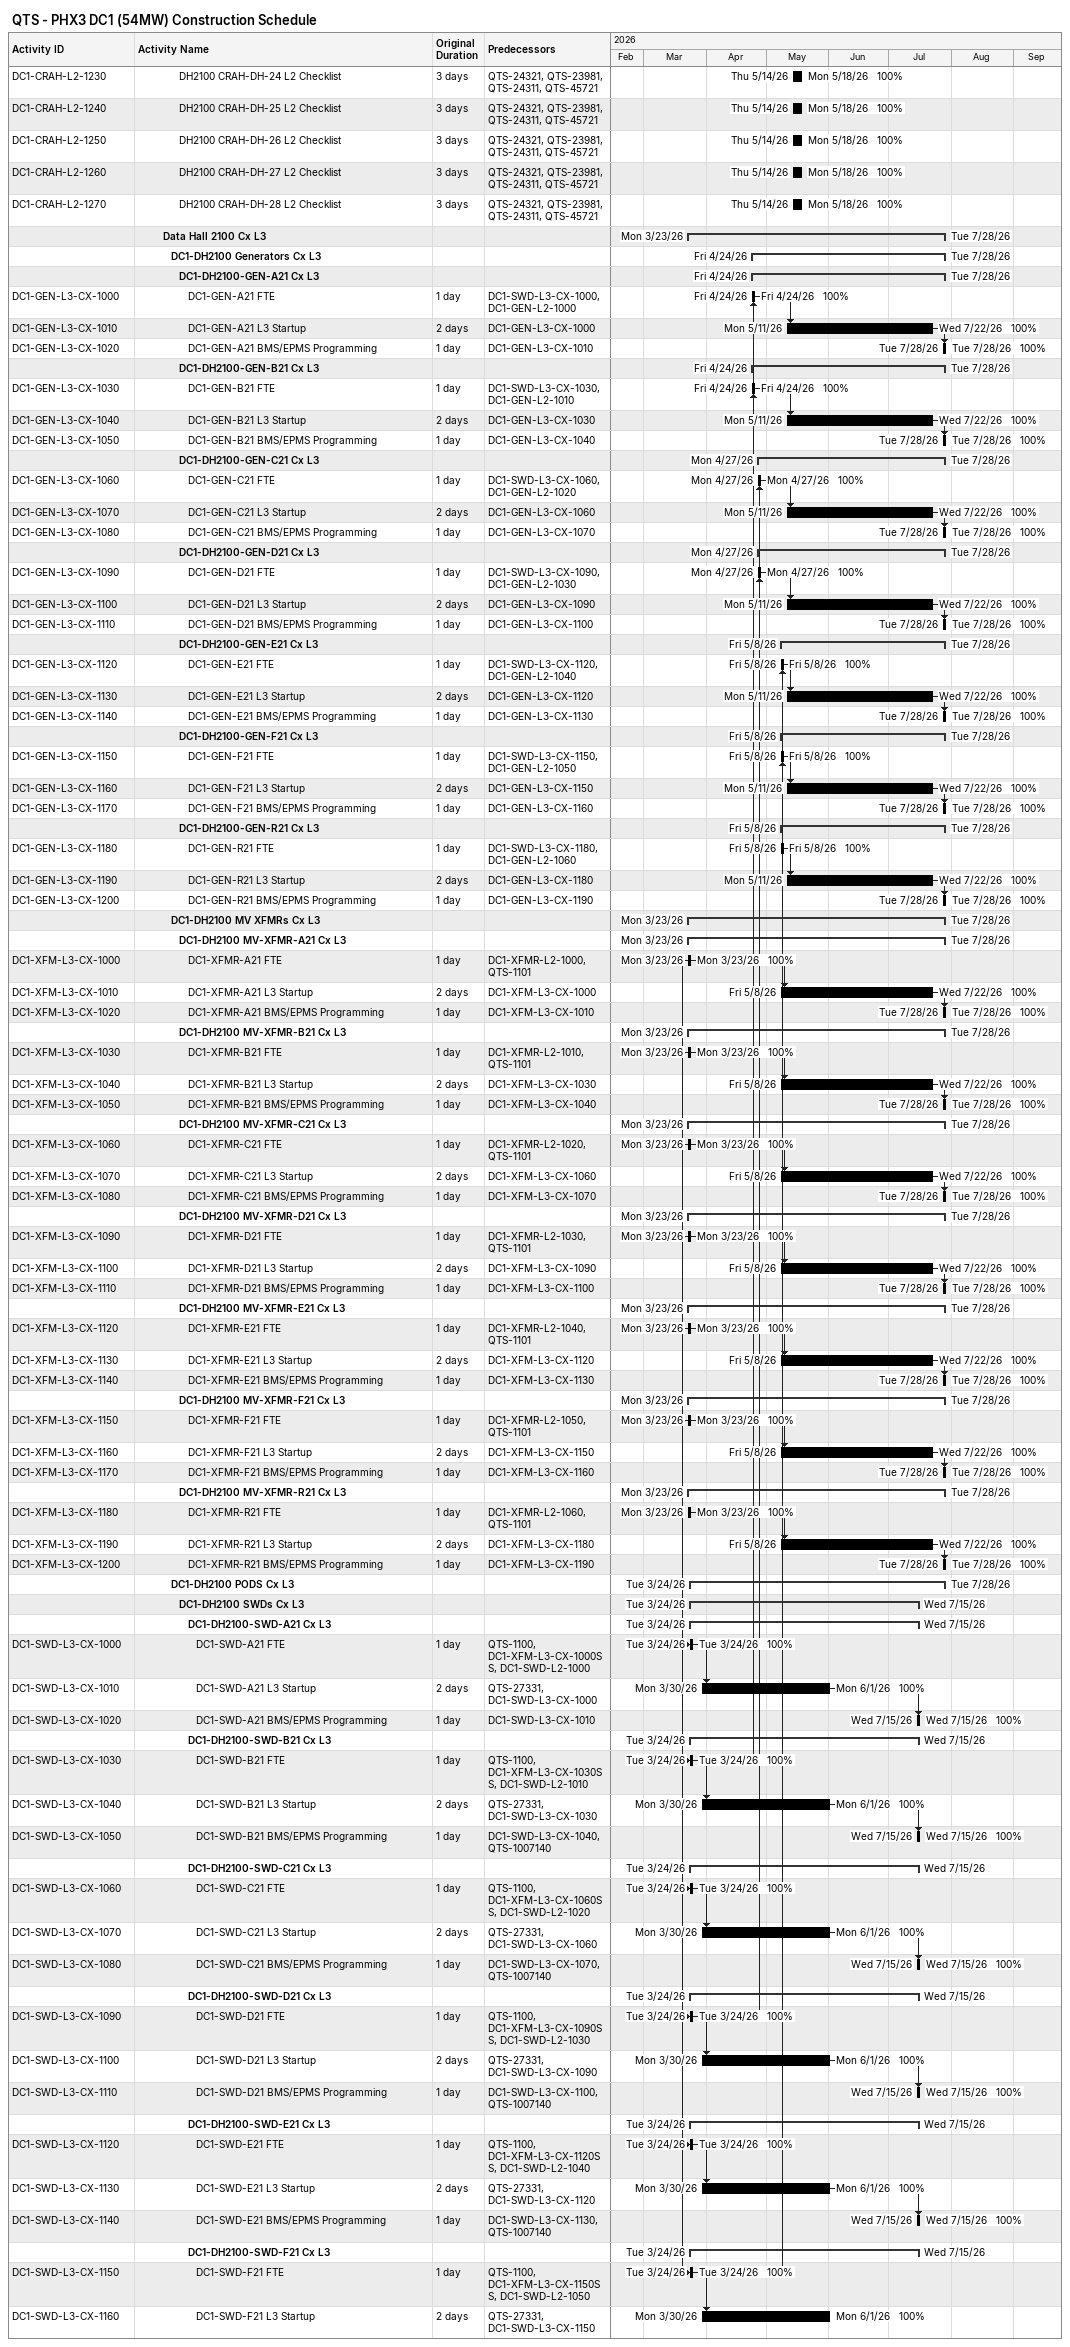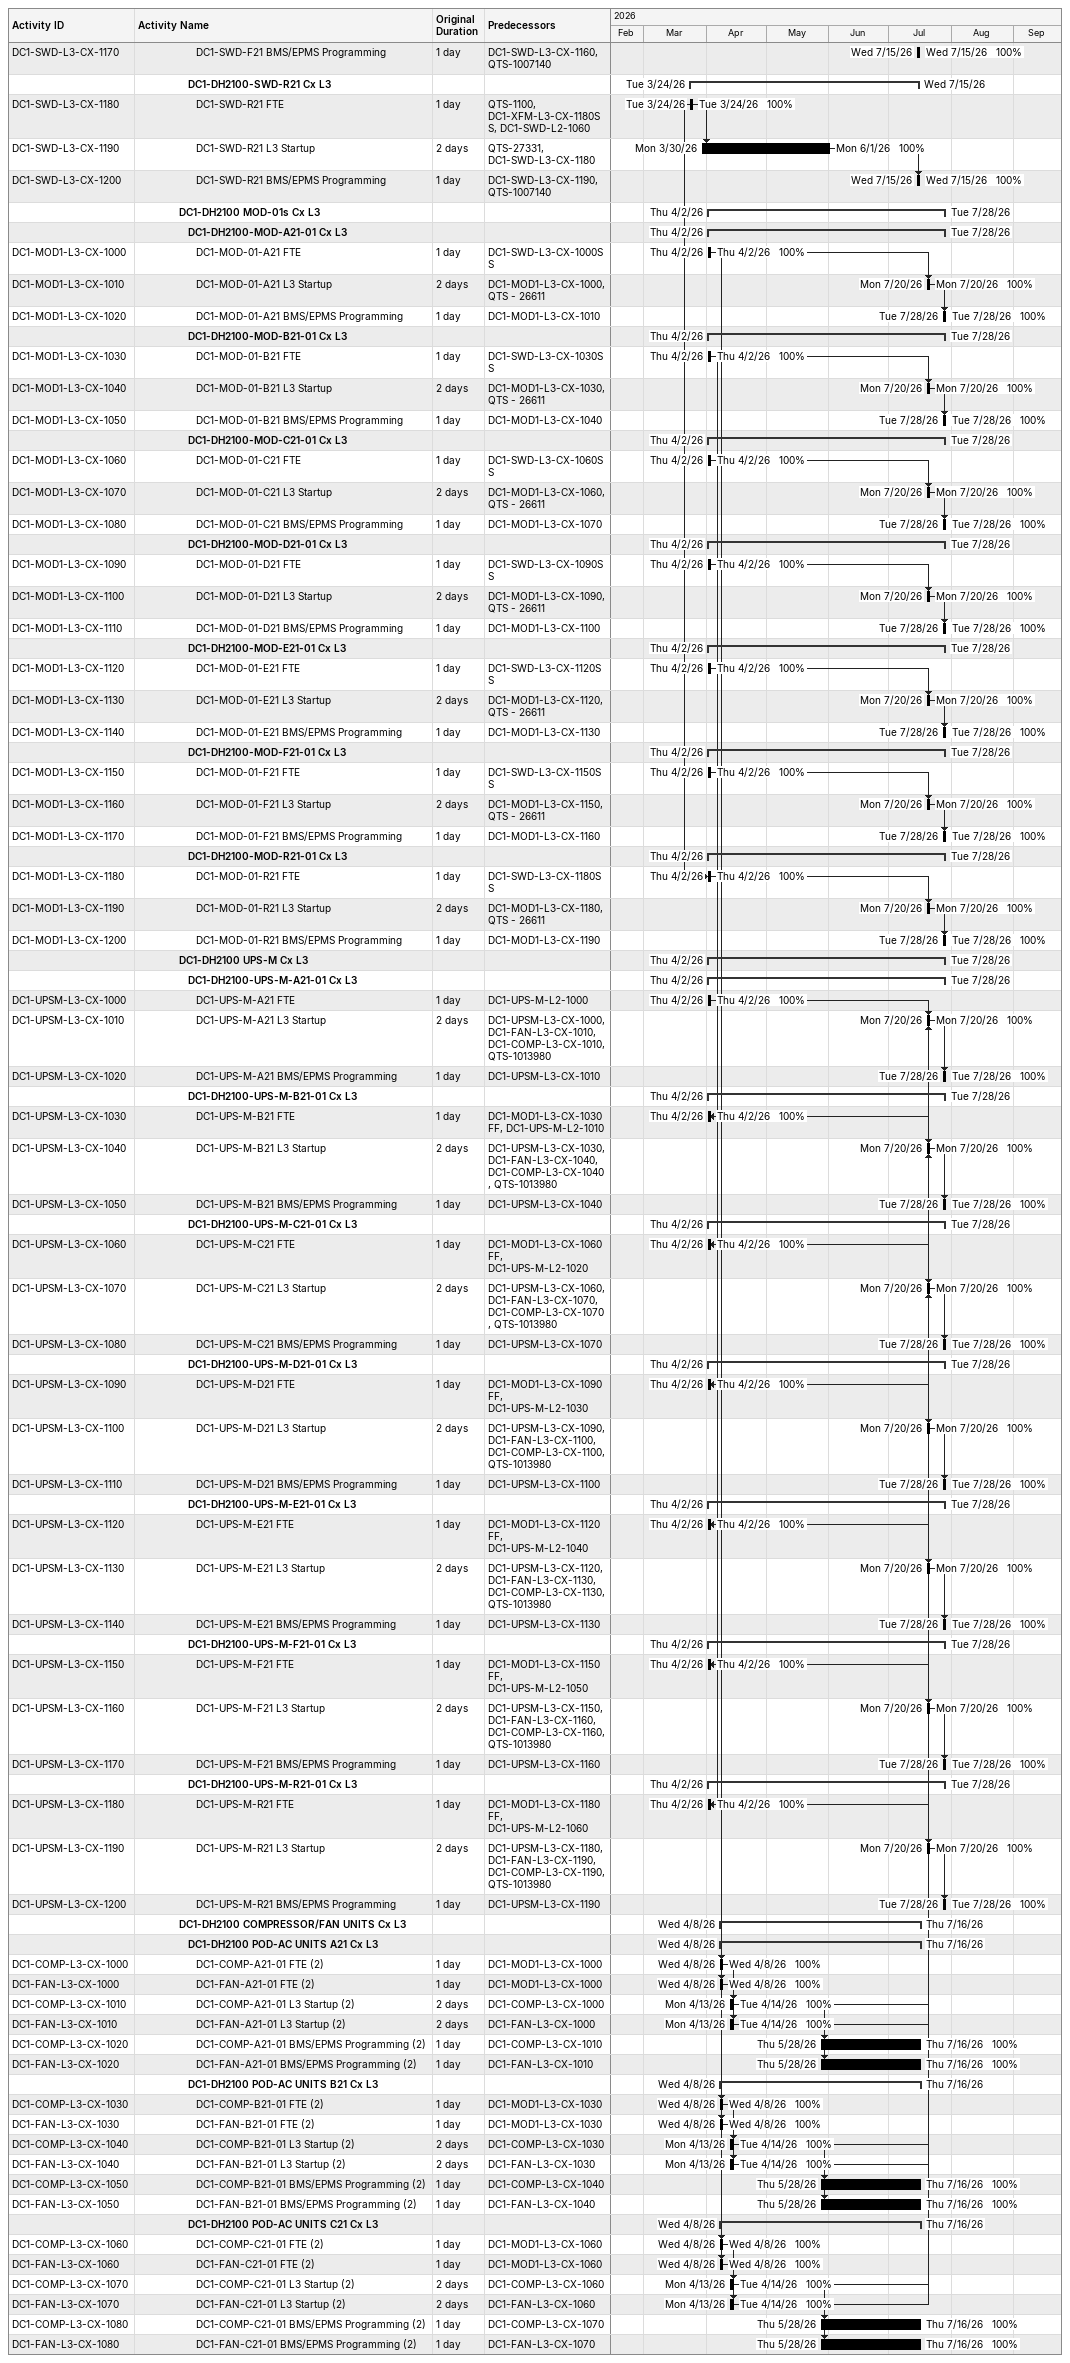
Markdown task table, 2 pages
QTS - PHX3 DC1 (54MW) Construction Schedule

| ID | Level | Task | Original duration | Start | Finish | Predecessors | % complete |
|---|---|---|---|---|---|---|---|
| DC1-CRAH-L2-1230 | 6 | DH2100 CRAH-DH-24 L2 Checklist | 3d | 2026-05-14 | 2026-05-18 | QTS-24321, QTS-23981, QTS-24311, QTS-45721 | 100 |
| DC1-CRAH-L2-1240 | 6 | DH2100 CRAH-DH-25 L2 Checklist | 3d | 2026-05-14 | 2026-05-18 | QTS-24321, QTS-23981, QTS-24311, QTS-45721 | 100 |
| DC1-CRAH-L2-1250 | 6 | DH2100 CRAH-DH-26 L2 Checklist | 3d | 2026-05-14 | 2026-05-18 | QTS-24321, QTS-23981, QTS-24311, QTS-45721 | 100 |
| DC1-CRAH-L2-1260 | 6 | DH2100 CRAH-DH-27 L2 Checklist | 3d | 2026-05-14 | 2026-05-18 | QTS-24321, QTS-23981, QTS-24311, QTS-45721 | 100 |
| DC1-CRAH-L2-1270 | 6 | DH2100 CRAH-DH-28 L2 Checklist | 3d | 2026-05-14 | 2026-05-18 | QTS-24321, QTS-23981, QTS-24311, QTS-45721 | 100 |
|  | 4 | **Data Hall 2100 Cx L3** |  | 2026-03-23 | 2026-07-28 |  |  |
|  | 5 | **DC1-DH2100 Generators Cx L3** |  | 2026-04-24 | 2026-07-28 |  |  |
|  | 6 | **DC1-DH2100-GEN-A21 Cx L3** |  | 2026-04-24 | 2026-07-28 |  |  |
| DC1-GEN-L3-CX-1000 | 7 | DC1-GEN-A21 FTE | 1d | 2026-04-24 | 2026-04-24 | DC1-SWD-L3-CX-1000, DC1-GEN-L2-1000 | 100 |
| DC1-GEN-L3-CX-1010 | 7 | DC1-GEN-A21 L3 Startup | 2d | 2026-05-11 | 2026-07-22 | DC1-GEN-L3-CX-1000 | 100 |
| DC1-GEN-L3-CX-1020 | 7 | DC1-GEN-A21 BMS/EPMS Programming | 1d | 2026-07-28 | 2026-07-28 | DC1-GEN-L3-CX-1010 | 100 |
|  | 6 | **DC1-DH2100-GEN-B21 Cx L3** |  | 2026-04-24 | 2026-07-28 |  |  |
| DC1-GEN-L3-CX-1030 | 7 | DC1-GEN-B21 FTE | 1d | 2026-04-24 | 2026-04-24 | DC1-SWD-L3-CX-1030, DC1-GEN-L2-1010 | 100 |
| DC1-GEN-L3-CX-1040 | 7 | DC1-GEN-B21 L3 Startup | 2d | 2026-05-11 | 2026-07-22 | DC1-GEN-L3-CX-1030 | 100 |
| DC1-GEN-L3-CX-1050 | 7 | DC1-GEN-B21 BMS/EPMS Programming | 1d | 2026-07-28 | 2026-07-28 | DC1-GEN-L3-CX-1040 | 100 |
|  | 6 | **DC1-DH2100-GEN-C21 Cx L3** |  | 2026-04-27 | 2026-07-28 |  |  |
| DC1-GEN-L3-CX-1060 | 7 | DC1-GEN-C21 FTE | 1d | 2026-04-27 | 2026-04-27 | DC1-SWD-L3-CX-1060, DC1-GEN-L2-1020 | 100 |
| DC1-GEN-L3-CX-1070 | 7 | DC1-GEN-C21 L3 Startup | 2d | 2026-05-11 | 2026-07-22 | DC1-GEN-L3-CX-1060 | 100 |
| DC1-GEN-L3-CX-1080 | 7 | DC1-GEN-C21 BMS/EPMS Programming | 1d | 2026-07-28 | 2026-07-28 | DC1-GEN-L3-CX-1070 | 100 |
|  | 6 | **DC1-DH2100-GEN-D21 Cx L3** |  | 2026-04-27 | 2026-07-28 |  |  |
| DC1-GEN-L3-CX-1090 | 7 | DC1-GEN-D21 FTE | 1d | 2026-04-27 | 2026-04-27 | DC1-SWD-L3-CX-1090, DC1-GEN-L2-1030 | 100 |
| DC1-GEN-L3-CX-1100 | 7 | DC1-GEN-D21 L3 Startup | 2d | 2026-05-11 | 2026-07-22 | DC1-GEN-L3-CX-1090 | 100 |
| DC1-GEN-L3-CX-1110 | 7 | DC1-GEN-D21 BMS/EPMS Programming | 1d | 2026-07-28 | 2026-07-28 | DC1-GEN-L3-CX-1100 | 100 |
|  | 6 | **DC1-DH2100-GEN-E21 Cx L3** |  | 2026-05-08 | 2026-07-28 |  |  |
| DC1-GEN-L3-CX-1120 | 7 | DC1-GEN-E21 FTE | 1d | 2026-05-08 | 2026-05-08 | DC1-SWD-L3-CX-1120, DC1-GEN-L2-1040 | 100 |
| DC1-GEN-L3-CX-1130 | 7 | DC1-GEN-E21 L3 Startup | 2d | 2026-05-11 | 2026-07-22 | DC1-GEN-L3-CX-1120 | 100 |
| DC1-GEN-L3-CX-1140 | 7 | DC1-GEN-E21 BMS/EPMS Programming | 1d | 2026-07-28 | 2026-07-28 | DC1-GEN-L3-CX-1130 | 100 |
|  | 6 | **DC1-DH2100-GEN-F21 Cx L3** |  | 2026-05-08 | 2026-07-28 |  |  |
| DC1-GEN-L3-CX-1150 | 7 | DC1-GEN-F21 FTE | 1d | 2026-05-08 | 2026-05-08 | DC1-SWD-L3-CX-1150, DC1-GEN-L2-1050 | 100 |
| DC1-GEN-L3-CX-1160 | 7 | DC1-GEN-F21 L3 Startup | 2d | 2026-05-11 | 2026-07-22 | DC1-GEN-L3-CX-1150 | 100 |
| DC1-GEN-L3-CX-1170 | 7 | DC1-GEN-F21 BMS/EPMS Programming | 1d | 2026-07-28 | 2026-07-28 | DC1-GEN-L3-CX-1160 | 100 |
|  | 6 | **DC1-DH2100-GEN-R21 Cx L3** |  | 2026-05-08 | 2026-07-28 |  |  |
| DC1-GEN-L3-CX-1180 | 7 | DC1-GEN-R21 FTE | 1d | 2026-05-08 | 2026-05-08 | DC1-SWD-L3-CX-1180, DC1-GEN-L2-1060 | 100 |
| DC1-GEN-L3-CX-1190 | 7 | DC1-GEN-R21 L3 Startup | 2d | 2026-05-11 | 2026-07-22 | DC1-GEN-L3-CX-1180 | 100 |
| DC1-GEN-L3-CX-1200 | 7 | DC1-GEN-R21 BMS/EPMS Programming | 1d | 2026-07-28 | 2026-07-28 | DC1-GEN-L3-CX-1190 | 100 |
|  | 5 | **DC1-DH2100 MV XFMRs Cx L3** |  | 2026-03-23 | 2026-07-28 |  |  |
|  | 6 | **DC1-DH2100 MV-XFMR-A21 Cx L3** |  | 2026-03-23 | 2026-07-28 |  |  |
| DC1-XFM-L3-CX-1000 | 7 | DC1-XFMR-A21 FTE | 1d | 2026-03-23 | 2026-03-23 | DC1-XFMR-L2-1000, QTS-1101 | 100 |
| DC1-XFM-L3-CX-1010 | 7 | DC1-XFMR-A21 L3 Startup | 2d | 2026-05-08 | 2026-07-22 | DC1-XFM-L3-CX-1000 | 100 |
| DC1-XFM-L3-CX-1020 | 7 | DC1-XFMR-A21 BMS/EPMS Programming | 1d | 2026-07-28 | 2026-07-28 | DC1-XFM-L3-CX-1010 | 100 |
|  | 6 | **DC1-DH2100 MV-XFMR-B21 Cx L3** |  | 2026-03-23 | 2026-07-28 |  |  |
| DC1-XFM-L3-CX-1030 | 7 | DC1-XFMR-B21 FTE | 1d | 2026-03-23 | 2026-03-23 | DC1-XFMR-L2-1010, QTS-1101 | 100 |
| DC1-XFM-L3-CX-1040 | 7 | DC1-XFMR-B21 L3 Startup | 2d | 2026-05-08 | 2026-07-22 | DC1-XFM-L3-CX-1030 | 100 |
| DC1-XFM-L3-CX-1050 | 7 | DC1-XFMR-B21 BMS/EPMS Programming | 1d | 2026-07-28 | 2026-07-28 | DC1-XFM-L3-CX-1040 | 100 |
|  | 6 | **DC1-DH2100 MV-XFMR-C21 Cx L3** |  | 2026-03-23 | 2026-07-28 |  |  |
| DC1-XFM-L3-CX-1060 | 7 | DC1-XFMR-C21 FTE | 1d | 2026-03-23 | 2026-03-23 | DC1-XFMR-L2-1020, QTS-1101 | 100 |
| DC1-XFM-L3-CX-1070 | 7 | DC1-XFMR-C21 L3 Startup | 2d | 2026-05-08 | 2026-07-22 | DC1-XFM-L3-CX-1060 | 100 |
| DC1-XFM-L3-CX-1080 | 7 | DC1-XFMR-C21 BMS/EPMS Programming | 1d | 2026-07-28 | 2026-07-28 | DC1-XFM-L3-CX-1070 | 100 |
|  | 6 | **DC1-DH2100 MV-XFMR-D21 Cx L3** |  | 2026-03-23 | 2026-07-28 |  |  |
| DC1-XFM-L3-CX-1090 | 7 | DC1-XFMR-D21 FTE | 1d | 2026-03-23 | 2026-03-23 | DC1-XFMR-L2-1030, QTS-1101 | 100 |
| DC1-XFM-L3-CX-1100 | 7 | DC1-XFMR-D21 L3 Startup | 2d | 2026-05-08 | 2026-07-22 | DC1-XFM-L3-CX-1090 | 100 |
| DC1-XFM-L3-CX-1110 | 7 | DC1-XFMR-D21 BMS/EPMS Programming | 1d | 2026-07-28 | 2026-07-28 | DC1-XFM-L3-CX-1100 | 100 |
|  | 6 | **DC1-DH2100 MV-XFMR-E21 Cx L3** |  | 2026-03-23 | 2026-07-28 |  |  |
| DC1-XFM-L3-CX-1120 | 7 | DC1-XFMR-E21 FTE | 1d | 2026-03-23 | 2026-03-23 | DC1-XFMR-L2-1040, QTS-1101 | 100 |
| DC1-XFM-L3-CX-1130 | 7 | DC1-XFMR-E21 L3 Startup | 2d | 2026-05-08 | 2026-07-22 | DC1-XFM-L3-CX-1120 | 100 |
| DC1-XFM-L3-CX-1140 | 7 | DC1-XFMR-E21 BMS/EPMS Programming | 1d | 2026-07-28 | 2026-07-28 | DC1-XFM-L3-CX-1130 | 100 |
|  | 6 | **DC1-DH2100 MV-XFMR-F21 Cx L3** |  | 2026-03-23 | 2026-07-28 |  |  |
| DC1-XFM-L3-CX-1150 | 7 | DC1-XFMR-F21 FTE | 1d | 2026-03-23 | 2026-03-23 | DC1-XFMR-L2-1050, QTS-1101 | 100 |
| DC1-XFM-L3-CX-1160 | 7 | DC1-XFMR-F21 L3 Startup | 2d | 2026-05-08 | 2026-07-22 | DC1-XFM-L3-CX-1150 | 100 |
| DC1-XFM-L3-CX-1170 | 7 | DC1-XFMR-F21 BMS/EPMS Programming | 1d | 2026-07-28 | 2026-07-28 | DC1-XFM-L3-CX-1160 | 100 |
|  | 6 | **DC1-DH2100 MV-XFMR-R21 Cx L3** |  | 2026-03-23 | 2026-07-28 |  |  |
| DC1-XFM-L3-CX-1180 | 7 | DC1-XFMR-R21 FTE | 1d | 2026-03-23 | 2026-03-23 | DC1-XFMR-L2-1060, QTS-1101 | 100 |
| DC1-XFM-L3-CX-1190 | 7 | DC1-XFMR-R21 L3 Startup | 2d | 2026-05-08 | 2026-07-22 | DC1-XFM-L3-CX-1180 | 100 |
| DC1-XFM-L3-CX-1200 | 7 | DC1-XFMR-R21 BMS/EPMS Programming | 1d | 2026-07-28 | 2026-07-28 | DC1-XFM-L3-CX-1190 | 100 |
|  | 5 | **DC1-DH2100 PODS Cx L3** |  | 2026-03-24 | 2026-07-28 |  |  |
|  | 6 | **DC1-DH2100 SWDs Cx L3** |  | 2026-03-24 | 2026-07-15 |  |  |
|  | 7 | **DC1-DH2100-SWD-A21 Cx L3** |  | 2026-03-24 | 2026-07-15 |  |  |
| DC1-SWD-L3-CX-1000 | 8 | DC1-SWD-A21 FTE | 1d | 2026-03-24 | 2026-03-24 | QTS-1100, DC1-XFM-L3-CX-1000SS, DC1-SWD-L2-1000 | 100 |
| DC1-SWD-L3-CX-1010 | 8 | DC1-SWD-A21 L3 Startup | 2d | 2026-03-30 | 2026-06-01 | QTS-27331, DC1-SWD-L3-CX-1000 | 100 |
| DC1-SWD-L3-CX-1020 | 8 | DC1-SWD-A21 BMS/EPMS Programming | 1d | 2026-07-15 | 2026-07-15 | DC1-SWD-L3-CX-1010 | 100 |
|  | 7 | **DC1-DH2100-SWD-B21 Cx L3** |  | 2026-03-24 | 2026-07-15 |  |  |
| DC1-SWD-L3-CX-1030 | 8 | DC1-SWD-B21 FTE | 1d | 2026-03-24 | 2026-03-24 | QTS-1100, DC1-XFM-L3-CX-1030SS, DC1-SWD-L2-1010 | 100 |
| DC1-SWD-L3-CX-1040 | 8 | DC1-SWD-B21 L3 Startup | 2d | 2026-03-30 | 2026-06-01 | QTS-27331, DC1-SWD-L3-CX-1030 | 100 |
| DC1-SWD-L3-CX-1050 | 8 | DC1-SWD-B21 BMS/EPMS Programming | 1d | 2026-07-15 | 2026-07-15 | DC1-SWD-L3-CX-1040, QTS-1007140 | 100 |
|  | 7 | **DC1-DH2100-SWD-C21 Cx L3** |  | 2026-03-24 | 2026-07-15 |  |  |
| DC1-SWD-L3-CX-1060 | 8 | DC1-SWD-C21 FTE | 1d | 2026-03-24 | 2026-03-24 | QTS-1100, DC1-XFM-L3-CX-1060SS, DC1-SWD-L2-1020 | 100 |
| DC1-SWD-L3-CX-1070 | 8 | DC1-SWD-C21 L3 Startup | 2d | 2026-03-30 | 2026-06-01 | QTS-27331, DC1-SWD-L3-CX-1060 | 100 |
| DC1-SWD-L3-CX-1080 | 8 | DC1-SWD-C21 BMS/EPMS Programming | 1d | 2026-07-15 | 2026-07-15 | DC1-SWD-L3-CX-1070, QTS-1007140 | 100 |
|  | 7 | **DC1-DH2100-SWD-D21 Cx L3** |  | 2026-03-24 | 2026-07-15 |  |  |
| DC1-SWD-L3-CX-1090 | 8 | DC1-SWD-D21 FTE | 1d | 2026-03-24 | 2026-03-24 | QTS-1100, DC1-XFM-L3-CX-1090SS, DC1-SWD-L2-1030 | 100 |
| DC1-SWD-L3-CX-1100 | 8 | DC1-SWD-D21 L3 Startup | 2d | 2026-03-30 | 2026-06-01 | QTS-27331, DC1-SWD-L3-CX-1090 | 100 |
| DC1-SWD-L3-CX-1110 | 8 | DC1-SWD-D21 BMS/EPMS Programming | 1d | 2026-07-15 | 2026-07-15 | DC1-SWD-L3-CX-1100, QTS-1007140 | 100 |
|  | 7 | **DC1-DH2100-SWD-E21 Cx L3** |  | 2026-03-24 | 2026-07-15 |  |  |
| DC1-SWD-L3-CX-1120 | 8 | DC1-SWD-E21 FTE | 1d | 2026-03-24 | 2026-03-24 | QTS-1100, DC1-XFM-L3-CX-1120SS, DC1-SWD-L2-1040 | 100 |
| DC1-SWD-L3-CX-1130 | 8 | DC1-SWD-E21 L3 Startup | 2d | 2026-03-30 | 2026-06-01 | QTS-27331, DC1-SWD-L3-CX-1120 | 100 |
| DC1-SWD-L3-CX-1140 | 8 | DC1-SWD-E21 BMS/EPMS Programming | 1d | 2026-07-15 | 2026-07-15 | DC1-SWD-L3-CX-1130, QTS-1007140 | 100 |
|  | 7 | **DC1-DH2100-SWD-F21 Cx L3** |  | 2026-03-24 | 2026-07-15 |  |  |
| DC1-SWD-L3-CX-1150 | 8 | DC1-SWD-F21 FTE | 1d | 2026-03-24 | 2026-03-24 | QTS-1100, DC1-XFM-L3-CX-1150SS, DC1-SWD-L2-1050 | 100 |
| DC1-SWD-L3-CX-1160 | 8 | DC1-SWD-F21 L3 Startup | 2d | 2026-03-30 | 2026-06-01 | QTS-27331, DC1-SWD-L3-CX-1150 | 100 |
| DC1-SWD-L3-CX-1170 | 8 | DC1-SWD-F21 BMS/EPMS Programming | 1d | 2026-07-15 | 2026-07-15 | DC1-SWD-L3-CX-1160, QTS-1007140 | 100 |
|  | 7 | **DC1-DH2100-SWD-R21 Cx L3** |  | 2026-03-24 | 2026-07-15 |  |  |
| DC1-SWD-L3-CX-1180 | 8 | DC1-SWD-R21 FTE | 1d | 2026-03-24 | 2026-03-24 | QTS-1100, DC1-XFM-L3-CX-1180SS, DC1-SWD-L2-1060 | 100 |
| DC1-SWD-L3-CX-1190 | 8 | DC1-SWD-R21 L3 Startup | 2d | 2026-03-30 | 2026-06-01 | QTS-27331, DC1-SWD-L3-CX-1180 | 100 |
| DC1-SWD-L3-CX-1200 | 8 | DC1-SWD-R21 BMS/EPMS Programming | 1d | 2026-07-15 | 2026-07-15 | DC1-SWD-L3-CX-1190, QTS-1007140 | 100 |
|  | 6 | **DC1-DH2100 MOD-01s Cx L3** |  | 2026-04-02 | 2026-07-28 |  |  |
|  | 7 | **DC1-DH2100-MOD-A21-01 Cx L3** |  | 2026-04-02 | 2026-07-28 |  |  |
| DC1-MOD1-L3-CX-1000 | 8 | DC1-MOD-01-A21 FTE | 1d | 2026-04-02 | 2026-04-02 | DC1-SWD-L3-CX-1000SS | 100 |
| DC1-MOD1-L3-CX-1010 | 8 | DC1-MOD-01-A21 L3 Startup | 2d | 2026-07-20 | 2026-07-20 | DC1-MOD1-L3-CX-1000, QTS - 26611 | 100 |
| DC1-MOD1-L3-CX-1020 | 8 | DC1-MOD-01-A21 BMS/EPMS Programming | 1d | 2026-07-28 | 2026-07-28 | DC1-MOD1-L3-CX-1010 | 100 |
|  | 7 | **DC1-DH2100-MOD-B21-01 Cx L3** |  | 2026-04-02 | 2026-07-28 |  |  |
| DC1-MOD1-L3-CX-1030 | 8 | DC1-MOD-01-B21 FTE | 1d | 2026-04-02 | 2026-04-02 | DC1-SWD-L3-CX-1030SS | 100 |
| DC1-MOD1-L3-CX-1040 | 8 | DC1-MOD-01-B21 L3 Startup | 2d | 2026-07-20 | 2026-07-20 | DC1-MOD1-L3-CX-1030, QTS - 26611 | 100 |
| DC1-MOD1-L3-CX-1050 | 8 | DC1-MOD-01-B21 BMS/EPMS Programming | 1d | 2026-07-28 | 2026-07-28 | DC1-MOD1-L3-CX-1040 | 100 |
|  | 7 | **DC1-DH2100-MOD-C21-01 Cx L3** |  | 2026-04-02 | 2026-07-28 |  |  |
| DC1-MOD1-L3-CX-1060 | 8 | DC1-MOD-01-C21 FTE | 1d | 2026-04-02 | 2026-04-02 | DC1-SWD-L3-CX-1060SS | 100 |
| DC1-MOD1-L3-CX-1070 | 8 | DC1-MOD-01-C21 L3 Startup | 2d | 2026-07-20 | 2026-07-20 | DC1-MOD1-L3-CX-1060, QTS - 26611 | 100 |
| DC1-MOD1-L3-CX-1080 | 8 | DC1-MOD-01-C21 BMS/EPMS Programming | 1d | 2026-07-28 | 2026-07-28 | DC1-MOD1-L3-CX-1070 | 100 |
|  | 7 | **DC1-DH2100-MOD-D21-01 Cx L3** |  | 2026-04-02 | 2026-07-28 |  |  |
| DC1-MOD1-L3-CX-1090 | 8 | DC1-MOD-01-D21 FTE | 1d | 2026-04-02 | 2026-04-02 | DC1-SWD-L3-CX-1090SS | 100 |
| DC1-MOD1-L3-CX-1100 | 8 | DC1-MOD-01-D21 L3 Startup | 2d | 2026-07-20 | 2026-07-20 | DC1-MOD1-L3-CX-1090, QTS - 26611 | 100 |
| DC1-MOD1-L3-CX-1110 | 8 | DC1-MOD-01-D21 BMS/EPMS Programming | 1d | 2026-07-28 | 2026-07-28 | DC1-MOD1-L3-CX-1100 | 100 |
|  | 7 | **DC1-DH2100-MOD-E21-01 Cx L3** |  | 2026-04-02 | 2026-07-28 |  |  |
| DC1-MOD1-L3-CX-1120 | 8 | DC1-MOD-01-E21 FTE | 1d | 2026-04-02 | 2026-04-02 | DC1-SWD-L3-CX-1120SS | 100 |
| DC1-MOD1-L3-CX-1130 | 8 | DC1-MOD-01-E21 L3 Startup | 2d | 2026-07-20 | 2026-07-20 | DC1-MOD1-L3-CX-1120, QTS - 26611 | 100 |
| DC1-MOD1-L3-CX-1140 | 8 | DC1-MOD-01-E21 BMS/EPMS Programming | 1d | 2026-07-28 | 2026-07-28 | DC1-MOD1-L3-CX-1130 | 100 |
|  | 7 | **DC1-DH2100-MOD-F21-01 Cx L3** |  | 2026-04-02 | 2026-07-28 |  |  |
| DC1-MOD1-L3-CX-1150 | 8 | DC1-MOD-01-F21 FTE | 1d | 2026-04-02 | 2026-04-02 | DC1-SWD-L3-CX-1150SS | 100 |
| DC1-MOD1-L3-CX-1160 | 8 | DC1-MOD-01-F21 L3 Startup | 2d | 2026-07-20 | 2026-07-20 | DC1-MOD1-L3-CX-1150, QTS - 26611 | 100 |
| DC1-MOD1-L3-CX-1170 | 8 | DC1-MOD-01-F21 BMS/EPMS Programming | 1d | 2026-07-28 | 2026-07-28 | DC1-MOD1-L3-CX-1160 | 100 |
|  | 7 | **DC1-DH2100-MOD-R21-01 Cx L3** |  | 2026-04-02 | 2026-07-28 |  |  |
| DC1-MOD1-L3-CX-1180 | 8 | DC1-MOD-01-R21 FTE | 1d | 2026-04-02 | 2026-04-02 | DC1-SWD-L3-CX-1180SS | 100 |
| DC1-MOD1-L3-CX-1190 | 8 | DC1-MOD-01-R21 L3 Startup | 2d | 2026-07-20 | 2026-07-20 | DC1-MOD1-L3-CX-1180, QTS - 26611 | 100 |
| DC1-MOD1-L3-CX-1200 | 8 | DC1-MOD-01-R21 BMS/EPMS Programming | 1d | 2026-07-28 | 2026-07-28 | DC1-MOD1-L3-CX-1190 | 100 |
|  | 6 | **DC1-DH2100 UPS-M Cx L3** |  | 2026-04-02 | 2026-07-28 |  |  |
|  | 7 | **DC1-DH2100-UPS-M-A21-01 Cx L3** |  | 2026-04-02 | 2026-07-28 |  |  |
| DC1-UPSM-L3-CX-1000 | 8 | DC1-UPS-M-A21 FTE | 1d | 2026-04-02 | 2026-04-02 | DC1-UPS-M-L2-1000 | 100 |
| DC1-UPSM-L3-CX-1010 | 8 | DC1-UPS-M-A21 L3 Startup | 2d | 2026-07-20 | 2026-07-20 | DC1-UPSM-L3-CX-1000, DC1-FAN-L3-CX-1010, DC1-COMP-L3-CX-1010, QTS-1013980 | 100 |
| DC1-UPSM-L3-CX-1020 | 8 | DC1-UPS-M-A21 BMS/EPMS Programming | 1d | 2026-07-28 | 2026-07-28 | DC1-UPSM-L3-CX-1010 | 100 |
|  | 7 | **DC1-DH2100-UPS-M-B21-01 Cx L3** |  | 2026-04-02 | 2026-07-28 |  |  |
| DC1-UPSM-L3-CX-1030 | 8 | DC1-UPS-M-B21 FTE | 1d | 2026-04-02 | 2026-04-02 | DC1-MOD1-L3-CX-1030FF, DC1-UPS-M-L2-1010 | 100 |
| DC1-UPSM-L3-CX-1040 | 8 | DC1-UPS-M-B21 L3 Startup | 2d | 2026-07-20 | 2026-07-20 | DC1-UPSM-L3-CX-1030, DC1-FAN-L3-CX-1040, DC1-COMP-L3-CX-1040, QTS-1013980 | 100 |
| DC1-UPSM-L3-CX-1050 | 8 | DC1-UPS-M-B21 BMS/EPMS Programming | 1d | 2026-07-28 | 2026-07-28 | DC1-UPSM-L3-CX-1040 | 100 |
|  | 7 | **DC1-DH2100-UPS-M-C21-01 Cx L3** |  | 2026-04-02 | 2026-07-28 |  |  |
| DC1-UPSM-L3-CX-1060 | 8 | DC1-UPS-M-C21 FTE | 1d | 2026-04-02 | 2026-04-02 | DC1-MOD1-L3-CX-1060FF, DC1-UPS-M-L2-1020 | 100 |
| DC1-UPSM-L3-CX-1070 | 8 | DC1-UPS-M-C21 L3 Startup | 2d | 2026-07-20 | 2026-07-20 | DC1-UPSM-L3-CX-1060, DC1-FAN-L3-CX-1070, DC1-COMP-L3-CX-1070, QTS-1013980 | 100 |
| DC1-UPSM-L3-CX-1080 | 8 | DC1-UPS-M-C21 BMS/EPMS Programming | 1d | 2026-07-28 | 2026-07-28 | DC1-UPSM-L3-CX-1070 | 100 |
|  | 7 | **DC1-DH2100-UPS-M-D21-01 Cx L3** |  | 2026-04-02 | 2026-07-28 |  |  |
| DC1-UPSM-L3-CX-1090 | 8 | DC1-UPS-M-D21 FTE | 1d | 2026-04-02 | 2026-04-02 | DC1-MOD1-L3-CX-1090FF, DC1-UPS-M-L2-1030 | 100 |
| DC1-UPSM-L3-CX-1100 | 8 | DC1-UPS-M-D21 L3 Startup | 2d | 2026-07-20 | 2026-07-20 | DC1-UPSM-L3-CX-1090, DC1-FAN-L3-CX-1100, DC1-COMP-L3-CX-1100, QTS-1013980 | 100 |
| DC1-UPSM-L3-CX-1110 | 8 | DC1-UPS-M-D21 BMS/EPMS Programming | 1d | 2026-07-28 | 2026-07-28 | DC1-UPSM-L3-CX-1100 | 100 |
|  | 7 | **DC1-DH2100-UPS-M-E21-01 Cx L3** |  | 2026-04-02 | 2026-07-28 |  |  |
| DC1-UPSM-L3-CX-1120 | 8 | DC1-UPS-M-E21 FTE | 1d | 2026-04-02 | 2026-04-02 | DC1-MOD1-L3-CX-1120FF, DC1-UPS-M-L2-1040 | 100 |
| DC1-UPSM-L3-CX-1130 | 8 | DC1-UPS-M-E21 L3 Startup | 2d | 2026-07-20 | 2026-07-20 | DC1-UPSM-L3-CX-1120, DC1-FAN-L3-CX-1130, DC1-COMP-L3-CX-1130, QTS-1013980 | 100 |
| DC1-UPSM-L3-CX-1140 | 8 | DC1-UPS-M-E21 BMS/EPMS Programming | 1d | 2026-07-28 | 2026-07-28 | DC1-UPSM-L3-CX-1130 | 100 |
|  | 7 | **DC1-DH2100-UPS-M-F21-01 Cx L3** |  | 2026-04-02 | 2026-07-28 |  |  |
| DC1-UPSM-L3-CX-1150 | 8 | DC1-UPS-M-F21 FTE | 1d | 2026-04-02 | 2026-04-02 | DC1-MOD1-L3-CX-1150FF, DC1-UPS-M-L2-1050 | 100 |
| DC1-UPSM-L3-CX-1160 | 8 | DC1-UPS-M-F21 L3 Startup | 2d | 2026-07-20 | 2026-07-20 | DC1-UPSM-L3-CX-1150, DC1-FAN-L3-CX-1160, DC1-COMP-L3-CX-1160, QTS-1013980 | 100 |
| DC1-UPSM-L3-CX-1170 | 8 | DC1-UPS-M-F21 BMS/EPMS Programming | 1d | 2026-07-28 | 2026-07-28 | DC1-UPSM-L3-CX-1160 | 100 |
|  | 7 | **DC1-DH2100-UPS-M-R21-01 Cx L3** |  | 2026-04-02 | 2026-07-28 |  |  |
| DC1-UPSM-L3-CX-1180 | 8 | DC1-UPS-M-R21 FTE | 1d | 2026-04-02 | 2026-04-02 | DC1-MOD1-L3-CX-1180FF, DC1-UPS-M-L2-1060 | 100 |
| DC1-UPSM-L3-CX-1190 | 8 | DC1-UPS-M-R21 L3 Startup | 2d | 2026-07-20 | 2026-07-20 | DC1-UPSM-L3-CX-1180, DC1-FAN-L3-CX-1190, DC1-COMP-L3-CX-1190, QTS-1013980 | 100 |
| DC1-UPSM-L3-CX-1200 | 8 | DC1-UPS-M-R21 BMS/EPMS Programming | 1d | 2026-07-28 | 2026-07-28 | DC1-UPSM-L3-CX-1190 | 100 |
|  | 6 | **DC1-DH2100 COMPRESSOR/FAN UNITS Cx L3** |  | 2026-04-08 | 2026-07-16 |  |  |
|  | 7 | **DC1-DH2100 POD-AC UNITS A21 Cx L3** |  | 2026-04-08 | 2026-07-16 |  |  |
| DC1-COMP-L3-CX-1000 | 8 | DC1-COMP-A21-01 FTE (2) | 1d | 2026-04-08 | 2026-04-08 | DC1-MOD1-L3-CX-1000 | 100 |
| DC1-FAN-L3-CX-1000 | 8 | DC1-FAN-A21-01 FTE (2) | 1d | 2026-04-08 | 2026-04-08 | DC1-MOD1-L3-CX-1000 | 100 |
| DC1-COMP-L3-CX-1010 | 8 | DC1-COMP-A21-01 L3 Startup (2) | 2d | 2026-04-13 | 2026-04-14 | DC1-COMP-L3-CX-1000 | 100 |
| DC1-FAN-L3-CX-1010 | 8 | DC1-FAN-A21-01 L3 Startup (2) | 2d | 2026-04-13 | 2026-04-14 | DC1-FAN-L3-CX-1000 | 100 |
| DC1-COMP-L3-CX-1020 | 8 | DC1-COMP-A21-01 BMS/EPMS Programming (2) | 1d | 2026-05-28 | 2026-07-16 | DC1-COMP-L3-CX-1010 | 100 |
| DC1-FAN-L3-CX-1020 | 8 | DC1-FAN-A21-01 BMS/EPMS Programming (2) | 1d | 2026-05-28 | 2026-07-16 | DC1-FAN-L3-CX-1010 | 100 |
|  | 7 | **DC1-DH2100 POD-AC UNITS B21 Cx L3** |  | 2026-04-08 | 2026-07-16 |  |  |
| DC1-COMP-L3-CX-1030 | 8 | DC1-COMP-B21-01 FTE (2) | 1d | 2026-04-08 | 2026-04-08 | DC1-MOD1-L3-CX-1030 | 100 |
| DC1-FAN-L3-CX-1030 | 8 | DC1-FAN-B21-01 FTE (2) | 1d | 2026-04-08 | 2026-04-08 | DC1-MOD1-L3-CX-1030 | 100 |
| DC1-COMP-L3-CX-1040 | 8 | DC1-COMP-B21-01 L3 Startup (2) | 2d | 2026-04-13 | 2026-04-14 | DC1-COMP-L3-CX-1030 | 100 |
| DC1-FAN-L3-CX-1040 | 8 | DC1-FAN-B21-01 L3 Startup (2) | 2d | 2026-04-13 | 2026-04-14 | DC1-FAN-L3-CX-1030 | 100 |
| DC1-COMP-L3-CX-1050 | 8 | DC1-COMP-B21-01 BMS/EPMS Programming (2) | 1d | 2026-05-28 | 2026-07-16 | DC1-COMP-L3-CX-1040 | 100 |
| DC1-FAN-L3-CX-1050 | 8 | DC1-FAN-B21-01 BMS/EPMS Programming (2) | 1d | 2026-05-28 | 2026-07-16 | DC1-FAN-L3-CX-1040 | 100 |
|  | 7 | **DC1-DH2100 POD-AC UNITS C21 Cx L3** |  | 2026-04-08 | 2026-07-16 |  |  |
| DC1-COMP-L3-CX-1060 | 8 | DC1-COMP-C21-01 FTE (2) | 1d | 2026-04-08 | 2026-04-08 | DC1-MOD1-L3-CX-1060 | 100 |
| DC1-FAN-L3-CX-1060 | 8 | DC1-FAN-C21-01 FTE (2) | 1d | 2026-04-08 | 2026-04-08 | DC1-MOD1-L3-CX-1060 | 100 |
| DC1-COMP-L3-CX-1070 | 8 | DC1-COMP-C21-01 L3 Startup (2) | 2d | 2026-04-13 | 2026-04-14 | DC1-COMP-L3-CX-1060 | 100 |
| DC1-FAN-L3-CX-1070 | 8 | DC1-FAN-C21-01 L3 Startup (2) | 2d | 2026-04-13 | 2026-04-14 | DC1-FAN-L3-CX-1060 | 100 |
| DC1-COMP-L3-CX-1080 | 8 | DC1-COMP-C21-01 BMS/EPMS Programming (2) | 1d | 2026-05-28 | 2026-07-16 | DC1-COMP-L3-CX-1070 | 100 |
| DC1-FAN-L3-CX-1080 | 8 | DC1-FAN-C21-01 BMS/EPMS Programming (2) | 1d | 2026-05-28 | 2026-07-16 | DC1-FAN-L3-CX-1070 | 100 |
